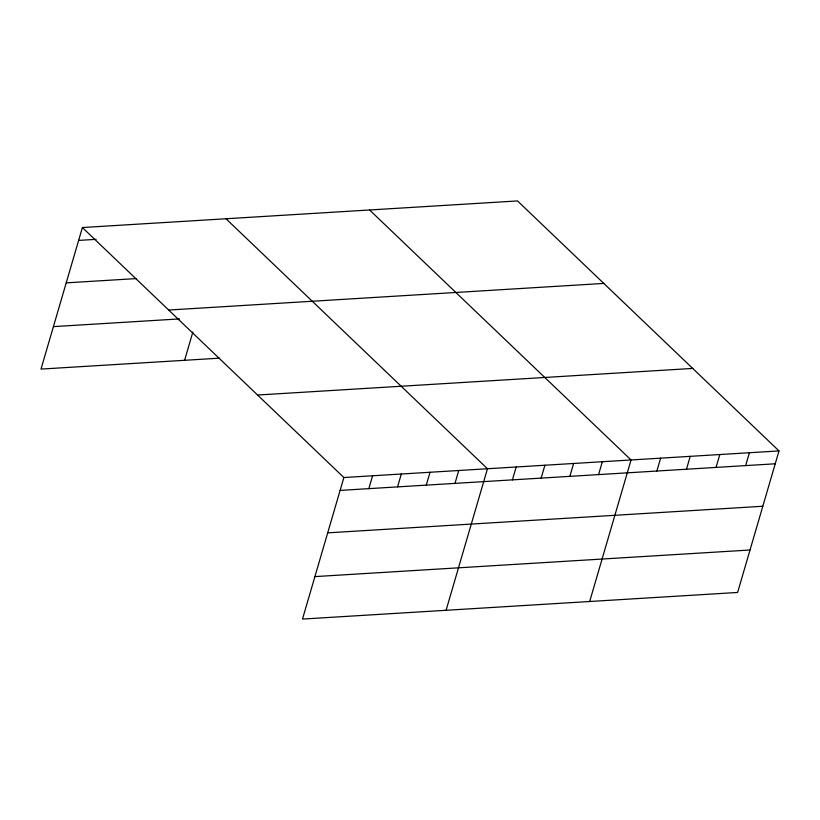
<?xml version="1.0" encoding="UTF-8"?>
<svg xmlns="http://www.w3.org/2000/svg" width="820" height="820" viewBox="0 0 820 820"><rect width="100%" height="100%" fill="white"/><g stroke="black" fill="none" stroke-linecap="round" stroke-linejoin="round"><path stroke-width="1.23" d="M82.389 227.54L343.877 477.527L302.488 619.069L737.61 592.46L779 450.918L517.512 200.931L82.389 227.54L41 369.082L219.545 358.166M184.592 360.308L192.864 331.997M368.836 488.648L372.598 475.764M397.556 486.885L401.318 474.011M426.267 485.132L430.039 472.258M454.987 483.38L458.749 470.495M446.08 610.285L487.469 468.743L225.982 218.755M512.418 479.864L516.19 466.99M541.139 478.111L544.91 465.227M569.859 476.348L573.621 463.474M598.579 474.595L602.341 461.721M589.672 601.511L631.062 459.958L369.574 209.981M656.881 471.029L660.643 458.154M686.473 469.224L690.235 456.34M716.055 467.41L719.827 454.536M745.646 465.606L749.408 452.722M78.628 240.414L96.104 239.348M66.205 282.869L136.13 278.595M168.684 310.032L603.797 283.423M53.413 326.627L179.529 318.908M257.593 395.025L692.705 368.426M343.877 477.527L779 450.918M340.115 490.401L775.238 463.792M327.703 532.856L762.815 506.258M314.911 576.603L750.023 550.005"/></g></svg>
